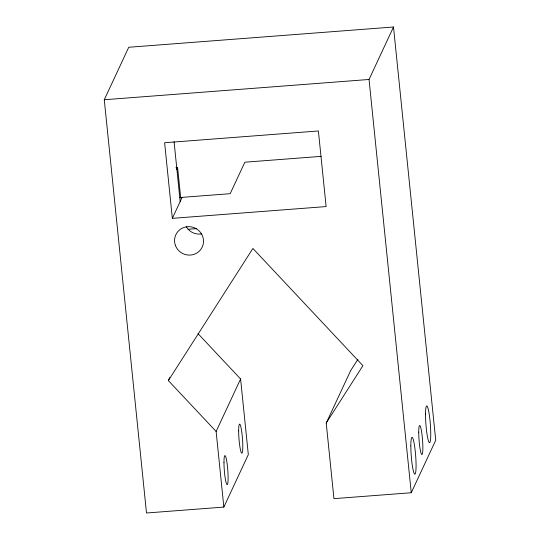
<?xml version="1.0" encoding="UTF-8"?>
<svg xmlns="http://www.w3.org/2000/svg" width="540" height="540" viewBox="0 0 540 540"><rect width="100%" height="100%" fill="white"/><g stroke="black" fill="none" stroke-linecap="round" stroke-linejoin="round"><path stroke-width="0.81" d="M198.005 333.619L240.59 378.999L248.319 454.606L223.85 507.08L146.495 513L104.274 99.738L128.743 47.264L393.505 27L435.726 440.262L411.257 492.737L333.943 498.65L326.221 423.043L350.69 370.575L357.939 359.242M176.533 169.601L177.586 167.346L175.932 167.474M172.341 218.349L164.612 142.742L318.391 130.97L326.12 206.577L172.341 218.349L182.129 197.363M223.85 507.08L216.122 431.474L168.352 380.579L169.769 377.534M411.257 492.737L369.036 79.475L393.505 27M216.122 431.474L240.59 378.999M168.352 380.579L252.902 248.454L362.927 365.681L326.221 423.043M104.274 99.738L369.036 79.475M321.219 156.357L244.863 162.203L230.182 193.685L179.618 197.552M188.089 229.284L196.385 228.65M177.586 167.346L180.725 198.059M174.069 141.716L180.178 201.535M201.771 233.881A14.566 14.141 25 0 1 186.246 226.672M238.66 430.839A14.566 1.742 85.6 0 0 241.738 453.148A14.566 1.742 85.6 0 0 241.765 431.926A14.566 1.742 85.6 0 0 238.66 430.839M223.978 462.321A14.566 1.742 85.6 0 0 227.056 484.63A14.566 1.742 85.6 0 0 227.084 463.415A14.566 1.742 85.6 0 0 223.978 462.321M418.73 432.236A14.566 1.742 85.6 0 0 421.808 454.545A14.566 1.742 85.6 0 0 421.835 433.323A14.566 1.742 85.6 0 0 418.73 432.236M410.839 445.898A18.448 2.207 85.6 0 0 414.74 474.154A18.448 2.207 85.6 0 0 414.774 447.275A18.448 2.207 85.6 0 0 410.839 445.898M425.52 413.957A18.448 2.207 85.6 0 0 429.354 442.638A18.448 2.207 85.6 0 0 429.516 416.279A18.448 2.207 85.6 0 0 425.52 413.957M175.487 245.619A14.566 14.141 25 0 0 200.259 250.128A14.566 14.141 25 0 0 191.369 226.908A14.566 14.141 25 0 0 175.487 245.619"/></g></svg>
